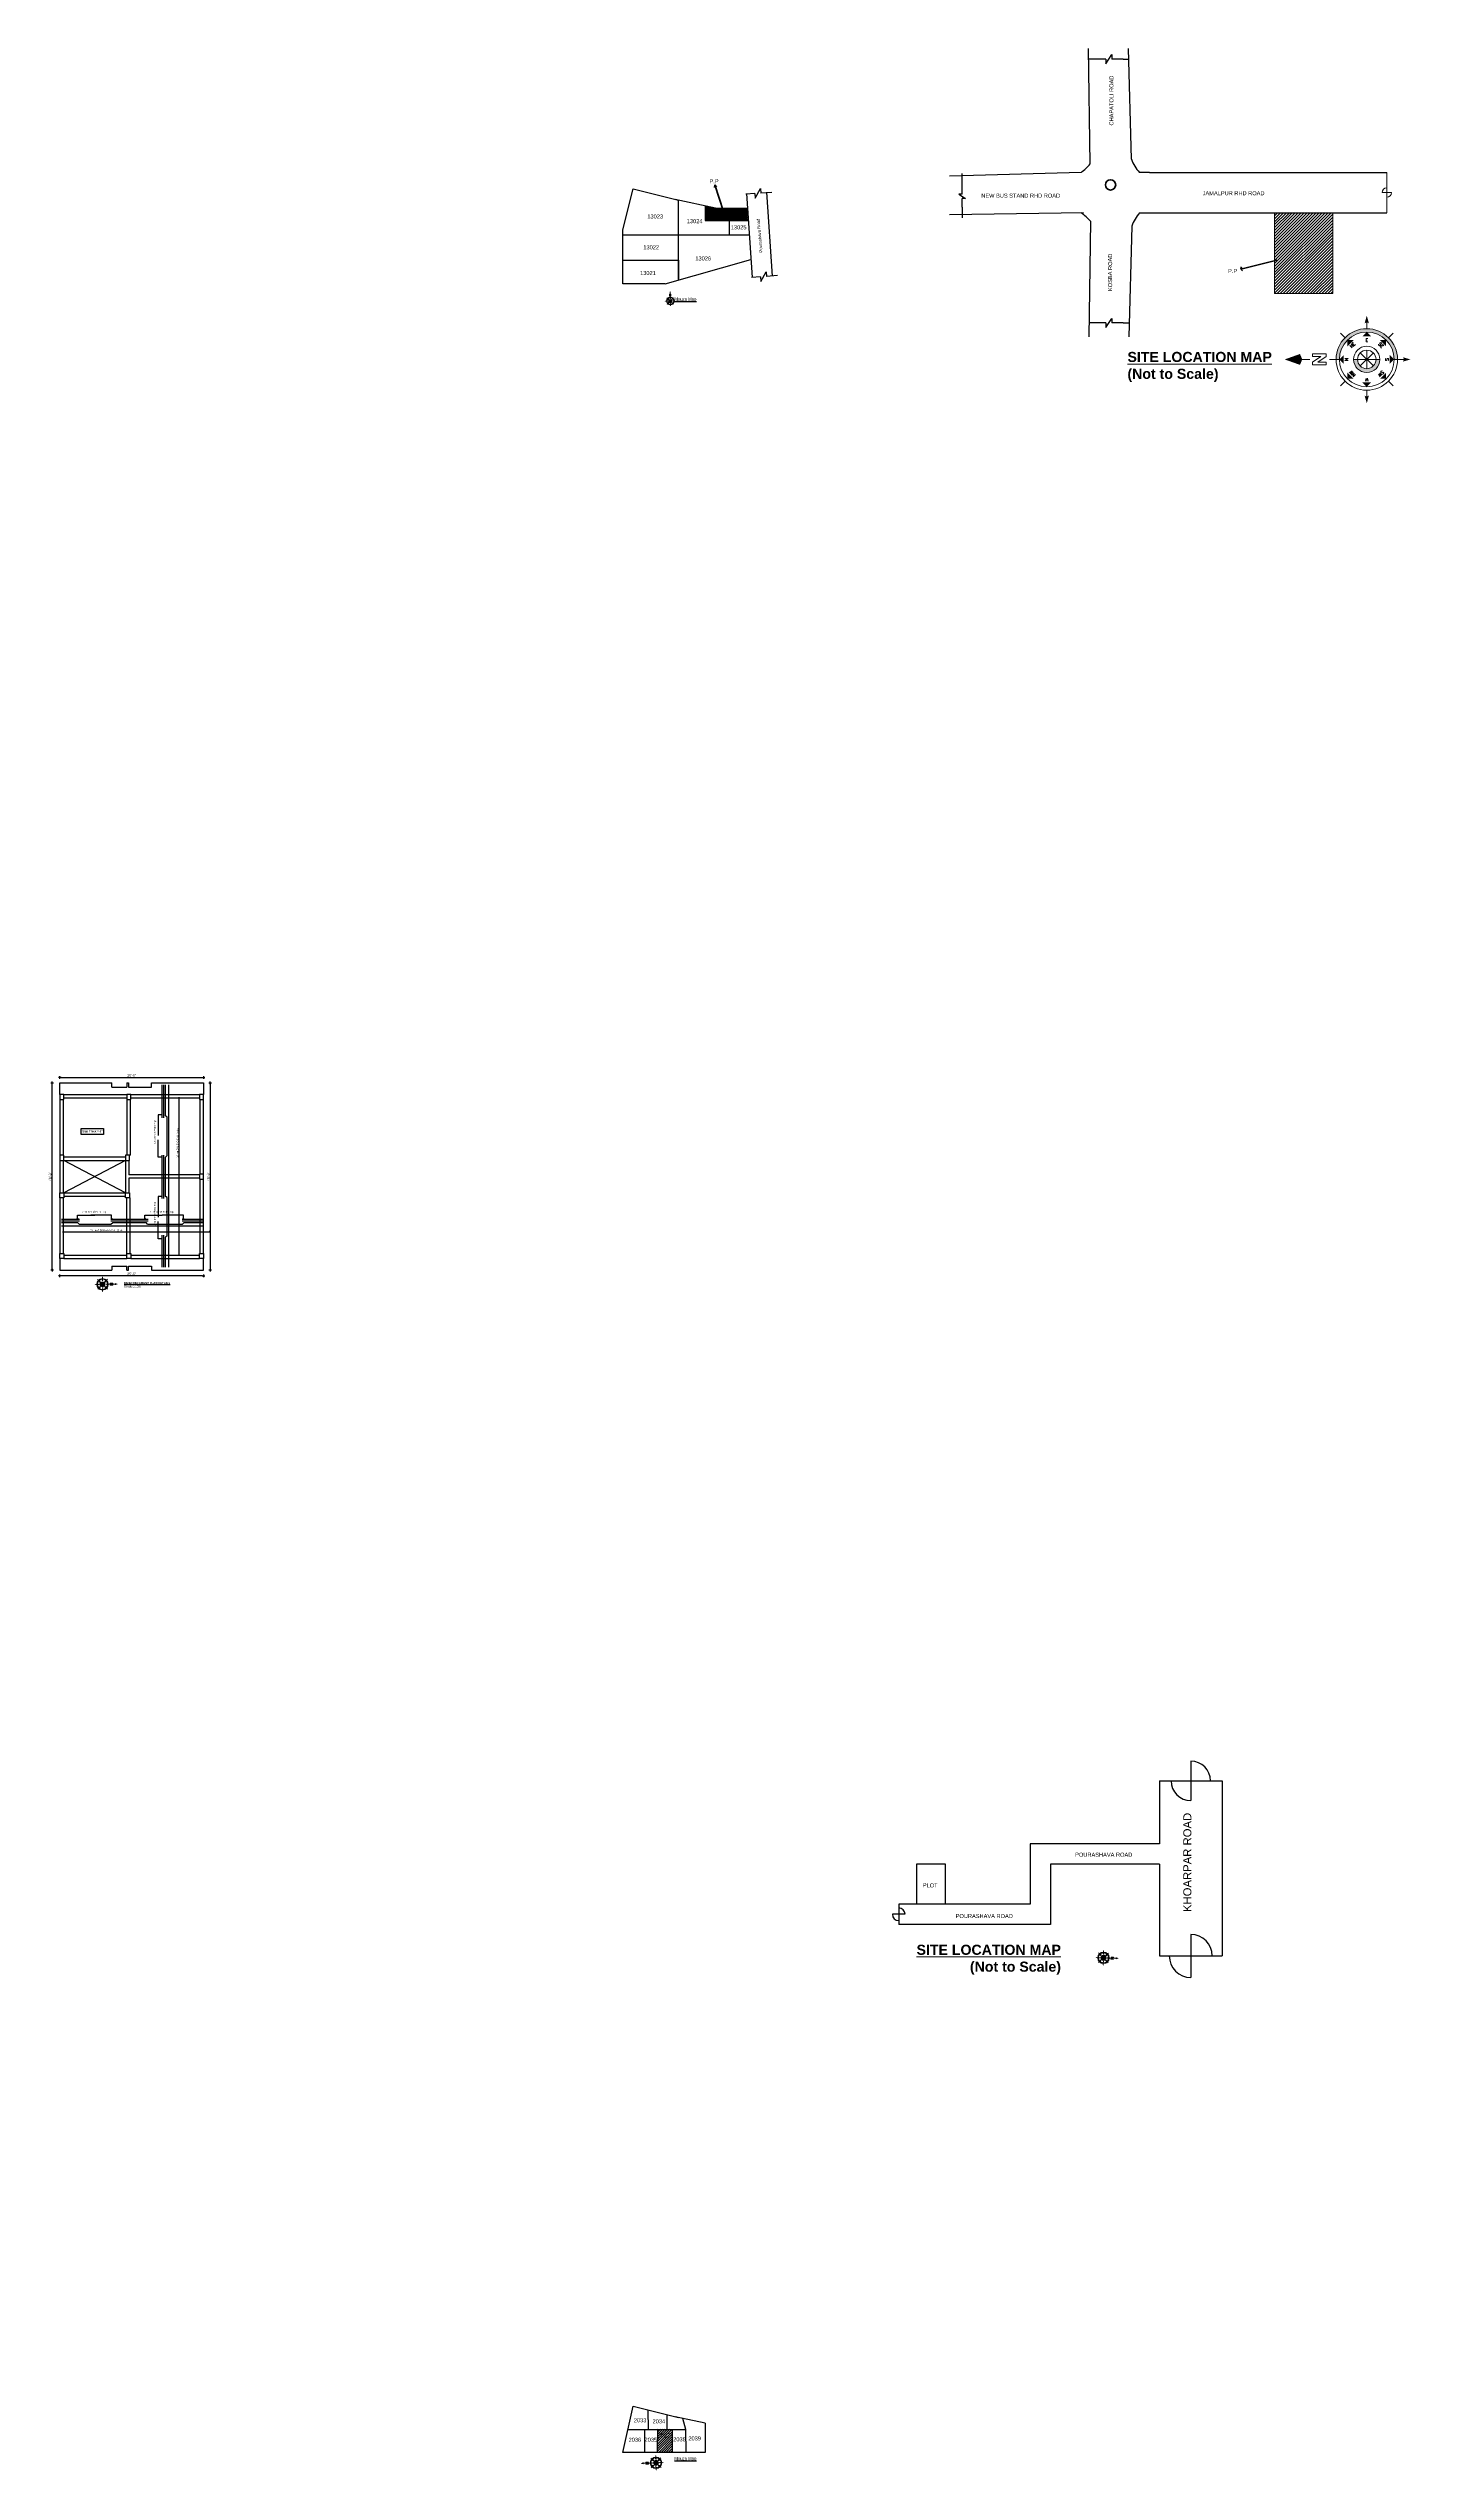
# Model space of a CAD drawing. Header units: inches. Extents: x -4010 to 65129, y -40138 to -1318.
# Drawn here: x 50001 to 54041, y -40007 to -32821 of the extents above; entities that cross this region are included whole.
import ezdxf
from ezdxf.enums import TextEntityAlignment as Align

# ---------------------------------------------------------------- set-up
doc = ezdxf.new("R2010")
doc.units = ezdxf.units.IN
doc.header["$MEASUREMENT"] = 0
doc.header["$PDMODE"] = 99
for name, color, linetype in [('Brick wall', 3, 'Continuous'), ('CAPTION', 7, 'Continuous'), ('concrete OL', 5, 'Continuous'), ('RCC', 6, 'Continuous'), ('Rod', 1, 'Continuous'), ('TEX', 7, 'Continuous'), ('wall', 3, 'Continuous')]:
    doc.layers.add(name, color=color, linetype=linetype)
for name, color, linetype, lineweight in [('Column', 2, 'Continuous', 50), ('DIM', 7, 'Continuous', 15), ('P-FURNITURE', 6, 'Continuous', 18), ('R0D', 1, 'Continuous', 35), ('Slab Line', 5, 'Continuous', 30), ('STRRUC', 7, 'Continuous', 13)]:
    doc.layers.add(name, color=color, linetype=linetype, lineweight=lineweight)
doc.styles.add('ARIAL', font='arial.ttf')
doc.styles.add('ROMANS', font='romans')
doc.styles.get("Standard").update_dxf_attribs({"font": 'ARIALN.TTF'})
doc.styles.add('SW', font='swisscl.ttf')
doc.dimstyles.new('3-8', dxfattribs={"dimscale": 1.25, "dimtxt": 6, "dimasz": 2, "dimexe": 0.18, "dimexo": 6, "dimgap": 0, "dimtad": 0, "dimdec": 0, "dimzin": 3, "dimdsep": 46, "dimlunit": 3, "dimtxsty": 'ARIAL', "dimblk": 'DD', "dimcen": 1, "dimse1": 1, "dimse2": 1, "dimclrd": 256, "dimclrt": 256, "dimadec": 0, "dimazin": 0, "dimtfac": 0.5, "dimtdec": 0, "dimtmove": 2, "dimatfit": 0, "dimfxl": 0.18, "dimtvp": 0.75, "dimfrac": 1, "dimtolj": 1, "dimtzin": 0, "dimarcsym": 0})
doc.dimstyles.new('_30', dxfattribs={"dimscale": 0.4, "dimtxt": 7, "dimasz": 5, "dimexe": 6, "dimexo": 2, "dimgap": 2, "dimtad": 1, "dimdec": 0, "dimzin": 3, "dimdsep": 46, "dimlunit": 3, "dimtxsty": 'Standard', "dimblk": 'OBLIQUE', "dimcen": 0, "dimdle": 5, "dimclrt": 7, "dimazin": 0, "dimtfac": 0.0375, "dimtdec": 0, "dimtofl": 0, "dimtmove": 0, "dimatfit": 3, "dimldrblk": 'OPEN30', "dimfxl": 6, "dimtvp": 0.8, "dimtolj": 1, "dimtzin": 0, "dimlwe": -1, "dimarcsym": 0})

# ---------------------------------------------------------------- blocks, each defined once
blk = doc.blocks.new('Anno_North_J_Metric')
at = {"linetype": 'ByBlock', "lineweight": -2}
h = blk.add_hatch(color=0, dxfattribs=at)
h.paths.add_polyline_path([(-4.17, 0), (-4.68, 0, 1), (4.68, 0), (4.17, 0, -1)])
h.paths.add_polyline_path([(1.41, 0), (2, 0, 1), (-2, 0), (-1.41, 0, -1)])
at = {"color": 0, "linetype": 'ByBlock', "lineweight": -2}
for p, q in [((-3.31, 3.31), (-4.01, 4.01)), ((0, 4.68), (0, 5.67)), ((3.31, 3.31), (4.01, 4.01)), ((-4.68, 0), (-5.67, 0)), ((-4.68, 0), (-4.17, 0)), ((-1.41, 0), (-2, 0)), ((-1.41, 0), (1.41, 0)), ((1.41, 0), (-1.41, 0)), ((-1, 1), (1, -1)), ((-1, -1), (1, 1)), ((1, -1), (-1, 1)), ((1, 1), (-1, -1)), ((0, 1.41), (0, -1.41)), ((0, -1.41), (0, 1.41)), ((1.41, 0), (2, 0)), ((4.68, 0), (4.17, 0)), ((4.68, 0), (5.67, 0)), ((6.17, 0.4), (6.17, 0.82)), ((6.17, 0.82), (8.27, 0.82)), ((7.43, 0.4), (6.17, 0.4)), ((6.17, -0.44), (7.43, 0.4)), ((8.27, 0.4), (7.01, -0.44)), ((8.27, 0.82), (8.27, 0.4)), ((8.67, 0), (9.83, 0)), ((-3.31, -3.31), (-4.01, -4.01)), ((3.31, -3.31), (4.01, -4.01)), ((6.17, -0.86), (6.17, -0.44)), ((8.27, -0.86), (6.17, -0.86)), ((7.01, -0.44), (8.27, -0.44)), ((8.27, -0.44), (8.27, -0.86)), ((0, -4.68), (0, -5.67))]:
    blk.add_line(p, q, dxfattribs=at)
for radius in [4.68, 4.17, 2, 1.41]:
    blk.add_circle((0, 0), radius, dxfattribs=at)
for points in [[(0, 4.17), (0.67, 3.5), (-0.67, 3.5)], [(-0.33, 5.5), (0, 5.67), (0, 6.67)], [(0, 6.67), (0.33, 5.5), (0, 5.67)], [(-6.67, 0), (-5.5, 0.33), (-5.67, 0)], [(-5.5, -0.33), (-5.67, 0), (-6.67, 0)], [(-4.17, 0), (-3.5, 0.67), (-3.5, -0.67)], [(-2.95, 2.95), (-2, 2.95), (-2.95, 2)], [(2.95, 2.95), (2.95, 2), (2, 2.95)], [(4.17, 0), (3.5, -0.67), (3.5, 0.67)], [(12.5, 0), (10.17, 0.83), (9.83, 0)], [(9.83, 0), (10.17, -0.83), (12.5, 0)], [(-2.95, -2.95), (-2.95, -2), (-2, -2.95)], [(0, -4.17), (-0.67, -3.5), (0.67, -3.5)], [(2.95, -2.95), (2, -2.95), (2.95, -2)], [(0, -6.67), (-0.33, -5.5), (0, -5.67)], [(0.33, -5.5), (0, -5.67), (0, -6.67)]]:
    blk.add_solid(points, dxfattribs=at)
at = {"color": 0, "linetype": 'ByBlock', "lineweight": -2, "style": 'ROMANS'}
for s, rotation, p in [('S', 270, (-3.33, 0)), ('SW', 45, (-2, 2)), ('NW', 315, (2, 2)), ('N', 270, (2.83, 0)), ('SE', 135, (-2, -2)), ('E', 180, (0, -2.67)), ('NE', 225, (2, -2))]:
    blk.add_text(s, height=0.5, rotation=rotation, dxfattribs=at).set_placement(p, align=Align.CENTER)
blk.add_text('W', height=0.5, dxfattribs=at).set_placement((0, 2.83), align=Align.CENTER)
blk = doc.blocks.new('A$C3BA81512')
at = {"layer": 'Brick wall'}
for p, q in [((28, 102), (28, 156)), ((28, 102), (0, 102)), ((0, 102), (55, 66)), ((28, 0), (28, 66)), ((55, 66), (28, 66))]:
    blk.add_line(p, q, dxfattribs=at)
blk = doc.blocks.new('A$C14CB4075')
at = {"layer": 'Brick wall'}
for p, q in [((0, 21), (50, 21)), ((77, 41), (50, 0)), ((50, 0), (50, 21)), ((77, 21), (77, 41)), ((77, 21), (144, 21))]:
    blk.add_line(p, q, dxfattribs=at)
blk = doc.blocks.new('A$C779854B7')
at = {"layer": 'RCC'}
for p, q in [((0, 15), (12, 15)), ((0, 0), (0, 15)), ((12, 15), (12, 0)), ((12, 0), (0, 0))]:
    blk.add_line(p, q, dxfattribs=at)
blk = doc.blocks.new('DD')
for p, q in [((-1.6, 0), (1.6, 0)), ((0, 1.6), (0, -1.6))]:
    blk.add_line(p, q)
at = {"const_width": 0.3}
blk.add_lwpolyline([(-0.15, 0, 1), (0.15, 0, 1)], format="xyb", close=True, dxfattribs=at)
blk = doc.blocks.new('*D1278')
at = {"layer": 'Defpoints', "color": 0}
for p in [(50034.6, -35889), (50460.6, -35872.8), (50460.6, -35889)]:
    blk.add_point(p, dxfattribs=at)
at = {"layer": 'Rod', "lineweight": -2}
blk.add_line((50037.1, -35872.8), (50458.1, -35872.8), dxfattribs=at)
at = {"layer": 'Rod', "lineweight": -2, "xscale": 2.5, "yscale": 2.5, "zscale": 2.5, "rotation": 180}
blk.add_blockref('DD', (50034.6, -35872.8), dxfattribs=at)
at = {"layer": 'Rod', "lineweight": -2, "xscale": 2.5, "yscale": 2.5, "zscale": 2.5}
blk.add_blockref('DD', (50460.6, -35872.8), dxfattribs=at)
at = {"layer": 'Rod', "insert": (50247.6, -35867.1), "char_height": 7.5, "attachment_point": 5, "style": 'ARIAL'}
blk.add_mtext('\\A1;35\'-6"', dxfattribs=at)
blk = doc.blocks.new('*D1279')
at = {"layer": 'Defpoints', "color": 0}
for p in [(50460.6, -35889), (50460.6, -36444), (50480, -36444)]:
    blk.add_point(p, dxfattribs=at)
at = {"layer": 'Rod', "lineweight": -2}
blk.add_line((50480, -35891.5), (50480, -36441.5), dxfattribs=at)
at = {"layer": 'Rod', "lineweight": -2, "xscale": 2.5, "yscale": 2.5, "zscale": 2.5}
for p, rotation in [((50480, -35889), 90), ((50480, -36444), 270)]:
    blk.add_blockref('DD', p, dxfattribs=dict(at, rotation=rotation))
at = {"layer": 'Rod', "insert": (50474.3, -36166.5), "char_height": 7.5, "attachment_point": 5, "rotation": 90, "style": 'ARIAL'}
blk.add_mtext('\\A1;46\'-3"', dxfattribs=at)
blk = doc.blocks.new('*D1280')
at = {"layer": 'Defpoints', "color": 0}
for p in [(50034.6, -36444), (50034.6, -36461), (50460.6, -36444)]:
    blk.add_point(p, dxfattribs=at)
at = {"layer": 'Rod', "lineweight": -2}
blk.add_line((50458.1, -36461), (50037.1, -36461), dxfattribs=at)
at = {"layer": 'Rod', "lineweight": -2, "xscale": 2.5, "yscale": 2.5, "zscale": 2.5, "rotation": 180}
blk.add_blockref('DD', (50034.6, -36461), dxfattribs=at)
at = {"layer": 'Rod', "lineweight": -2, "xscale": 2.5, "yscale": 2.5, "zscale": 2.5}
blk.add_blockref('DD', (50460.6, -36461), dxfattribs=at)
at = {"layer": 'Rod', "insert": (50247.6, -36455.3), "char_height": 7.5, "attachment_point": 5, "style": 'ARIAL'}
blk.add_mtext('\\A1;35\'-6"', dxfattribs=at)
blk = doc.blocks.new('*D1281')
at = {"layer": 'Defpoints', "color": 0}
for p in [(50011.4, -35889), (50034.6, -35889), (50034.6, -36444)]:
    blk.add_point(p, dxfattribs=at)
at = {"layer": 'Rod', "lineweight": -2}
blk.add_line((50011.4, -36441.5), (50011.4, -35891.5), dxfattribs=at)
at = {"layer": 'Rod', "lineweight": -2, "xscale": 2.5, "yscale": 2.5, "zscale": 2.5}
for p, rotation in [((50011.4, -35889), 90), ((50011.4, -36444), 270)]:
    blk.add_blockref('DD', p, dxfattribs=dict(at, rotation=rotation))
at = {"layer": 'Rod', "insert": (50005.6, -36166.5), "char_height": 7.5, "attachment_point": 5, "rotation": 90, "style": 'ARIAL'}
blk.add_mtext('\\A1;46\'-3"', dxfattribs=at)
blk = doc.blocks.new('_Oblique')
at = {"color": 0, "linetype": 'ByBlock', "lineweight": -2}
blk.add_line((-0.5, -0.5), (0.5, 0.5), dxfattribs=at)
blk = doc.blocks.new('_Open30')
at = {"color": 0, "linetype": 'ByBlock', "lineweight": -2}
for p, q in [((-1, 0.3), (0, 0)), ((0, 0), (-1, -0.3)), ((0, 0), (-1, 0))]:
    blk.add_line(p, q, dxfattribs=at)
blk = doc.blocks.new('*D1282')
at = {"layer": 'Defpoints', "color": 0}
for p in [(50044.6, -36330.4), (50478.6, -36330.4), (50478.6, -36330.4)]:
    blk.add_point(p, dxfattribs=at)
at = {"layer": 'DIM', "color": 0, "lineweight": -2}
blk.add_line((50042.6, -36330.4), (50480.6, -36330.4), dxfattribs=at)
at = {"layer": 'DIM', "color": 0}
for p, q in [((50044.6, -36329.6), (50044.6, -36328)), ((50478.6, -36329.6), (50478.6, -36328))]:
    blk.add_line(p, q, dxfattribs=at)
at = {"layer": 'DIM', "color": 0, "lineweight": -2, "xscale": 2, "yscale": 2, "zscale": 2, "rotation": 180}
blk.add_blockref('_Oblique', (50044.6, -36330.4), dxfattribs=at)
at = {"layer": 'DIM', "color": 0, "lineweight": -2, "xscale": 2, "yscale": 2, "zscale": 2}
blk.add_blockref('_Oblique', (50478.6, -36330.4), dxfattribs=at)
at = {"layer": 'DIM', "color": 7, "insert": (50173.2, -36326.4), "char_height": 2.8, "attachment_point": 5}
blk.add_mtext("\\A1;{\\H1.714x;10 mm %%C @ 5''mm C/C alt. @ ckd}", dxfattribs=at)
blk = doc.blocks.new('*D1283')
at = {"layer": 'Defpoints', "color": 0}
for p in [(50371.2, -35933.5), (50388, -35933.5), (50388, -36399.5)]:
    blk.add_point(p, dxfattribs=at)
at = {"layer": 'DIM', "color": 0}
for p, q in [((50372, -35933.5), (50390.4, -35933.5)), ((50387.2, -36399.5), (50385.6, -36399.5))]:
    blk.add_line(p, q, dxfattribs=at)
at = {"layer": 'DIM', "color": 0, "lineweight": -2}
blk.add_line((50388, -36401.5), (50388, -35931.5), dxfattribs=at)
at = {"layer": 'DIM', "color": 0, "lineweight": -2, "xscale": 2, "yscale": 2, "zscale": 2}
for p, rotation in [((50388, -35933.5), 90), ((50388, -36399.5), 270)]:
    blk.add_blockref('_Oblique', p, dxfattribs=dict(at, rotation=rotation))
at = {"layer": 'DIM', "color": 7, "insert": (50384, -36066.6), "char_height": 2.8, "attachment_point": 5, "rotation": 90}
blk.add_mtext("\\A1;{\\H1.714x;10 mm %%C @ 5'' C/C alt. @ ckd}", dxfattribs=at)

msp = doc.modelspace()

# ---------------------------------------------------------------- hatches: boundary and pattern name
at = {"layer": 'Brick wall'}
h = msp.add_hatch(dxfattribs=at)
h.set_pattern_fill('ANSI31', color=256, scale=20, style=0)
h.set_pattern_definition([(45, (19923.3652, -9044.9557), (-1.76776695, 1.76776695), [])])
h.paths.add_polyline_path([(52073.966, -33294.357), (51979.18, -33294.357), (51948.856, -33287.996), (51948.856, -33331.797), (52073.966, -33331.797)])
at = {"layer": 'P-FURNITURE'}
h = msp.add_hatch(dxfattribs=at)
h.set_pattern_fill('ANSI31', color=256, scale=50, style=0)
h.set_pattern_definition([(45, (76830.452, 15384.9887), (-4.4194174, 4.4194174), [])])
h.paths.add_polyline_path([(53637.196, -33547.767), (53809.868, -33547.767), (53809.868, -33308.562), (53637.196, -33308.562)])
at = {"layer": 'Rod'}
h = msp.add_hatch(dxfattribs=at)
h.set_pattern_fill('ANSI31', color=256, scale=40, style=0)
h.set_pattern_definition([(45, (-0.1655, 0.1434), (-3.5355339, 3.5355339), [])])
h.paths.add_polyline_path([(51850.038, -39881.709), (51807.584, -39881.709), (51807.064, -39950.074), (51850.038, -39950.074)])
h.paths.add_polyline_path([(51804.099, -39891.743), (51845.935, -39891.743), (51845.935, -39910.005), (51804.099, -39910.005)], flags=9)

# ---------------------------------------------------------------- linework, layer by layer
for p, q in [((53090.664, -33163.539), (53085.569, -32821.146)), ((53213.076, -33149.558), (53204.301, -32821.146)), ((53063.273, -33188.562), (52673.184, -33199.671)), ((53266.346, -33188.562), (53236.346, -33188.562)), ((53266.346, -33188.562), (53710.649, -33188.562)), ((53710.649, -33188.562), (53970.127, -33188.562)), ((53070.997, -33308.562), (52673.184, -33314.376)), ((53091.333, -33333.688), (53086.238, -33676.081)), ((53237.11, -33308.562), (53970.127, -33308.562)), ((53848.37, -33308.562), (53970.127, -33308.562)), ((53213.746, -33347.67), (53204.97, -33676.081))]:
    msp.add_line(p, q)
for centre, radius, start, end in [((52960.573, -33048.64), 173.567, 306.2776903, 318.5481399), ((53319.291, -33112.635), 112.449, 199.1687241, 222.470876), ((52961.243, -33448.588), 173.567, 41.4518601, 53.7223097), ((53319.96, -33384.592), 112.449, 137.4578606, 160.8312759)]:
    msp.add_arc(centre, radius, start, end)
at = {"layer": 'Brick wall'}
for p, q in [((51704.633, -33358.684), (51734.535, -33237.138)), ((51734.535, -33237.138), (51869.16, -33271.278)), ((51979.18, -33294.357), (51859.841, -33269.324)), ((52070.843, -33251.139), (52087.681, -33500.287)), ((52130.707, -33247.094), (52147.544, -33496.241)), ((51869.16, -33507.513), (51869.16, -33271.278)), ((51979.18, -33294.357), (52073.966, -33294.357)), ((52019.93, -33331.797), (52019.93, -33374.781)), ((51704.633, -33518.745), (51704.633, -33358.684)), ((52079.295, -33374.781), (51704.633, -33374.781)), ((51704.633, -33448.486), (51869.16, -33448.486)), ((51829.373, -33518.745), (52084.069, -33446.846)), ((51869.16, -33448.486), (51869.16, -33507.513)), ((51829.373, -33518.745), (51704.633, -33518.745)), ((51704.633, -39950.218), (51734.535, -39812.575)), ((51734.535, -39812.575), (51869.16, -39846.715)), ((51948.856, -39863.432), (51859.841, -39844.76)), ((51948.856, -39950.218), (51704.633, -39950.218))]:
    msp.add_line(p, q, dxfattribs=at)
for points in [[(51948.856, -33287.996), (51948.856, -33331.797), (52076.294, -33331.797)], [(51948.856, -39863.432), (51948.856, -39907.234)]]:
    msp.add_lwpolyline(points, dxfattribs=at)
at = {"layer": 'Column'}
msp.add_circle((53150.893, -33225.715), 15.252, dxfattribs=at)
at = {"layer": 'concrete OL'}
for p, q in [((53109.9, -32852.695), (53086.038, -32852.695)), ((53188.038, -32852.695), (53206.038, -32852.695)), ((52710.505, -33219.303), (52710.505, -33192.014)), ((52710.505, -33291.304), (52710.505, -33323.451)), ((53109.926, -33635.152), (53086.064, -33635.152)), ((53188.064, -33635.152), (53206.064, -33635.152))]:
    msp.add_line(p, q, dxfattribs=at)
at = {"layer": 'P-FURNITURE'}
for p, q in [((53970.127, -33188.562), (53970.127, -33308.562)), ((53956.377, -33248.562), (53983.877, -33248.562)), ((53637.196, -33308.562), (53637.196, -33547.767)), ((53809.868, -33547.767), (53809.868, -33308.562)), ((53637.196, -33547.767), (53809.868, -33547.767))]:
    msp.add_line(p, q, dxfattribs=at)
for start, end in [(90, 180), (270, 0)]:
    msp.add_arc((53970.127, -33248.562), 13.75, start, end, dxfattribs=at)
at = {"layer": 'R0D'}
for p, q in [((51976.783, -33225.968), (51975.946, -33233.075)), ((52003.194, -33304.71), (51976.784, -33225.967)), ((51976.784, -33225.967), (51981.954, -33231.221)), ((53643.741, -33448.789), (53536.95, -33475.56)), ((53536.95, -33475.56), (53539.034, -33468.491)), ((53536.951, -33475.56), (53542.12, -33480.813))]:
    msp.add_line(p, q, dxfattribs=at)
at = {"layer": 'Rod'}
for p, q in [((50183.554, -35889.021), (50188.554, -35889.021)), ((50188.554, -35901.021), (50188.554, -35889.021)), ((50188.554, -35901.021), (50233.054, -35901.021)), ((50233.054, -35889.021), (50238.054, -35889.021)), ((50233.054, -35889.021), (50233.054, -35901.021)), ((50238.054, -35889.021), (50238.054, -35901.021)), ((50238.054, -35901.021), (50306.554, -35901.021)), ((50306.554, -35901.021), (50306.554, -35889.021)), ((50306.554, -35889.021), (50460.554, -35889.021)), ((50337.544, -35992.715), (50337.544, -35894.833)), ((50342.544, -35992.715), (50342.544, -35894.833)), ((50347.544, -35986.715), (50347.544, -35894.833)), ((50357.544, -36435.676), (50357.544, -35894.833)), ((50460.554, -35889.021), (50460.554, -35923.513)), ((50352.544, -35990.513), (50347.544, -35986.715)), ((50352.544, -36104.513), (50352.544, -35990.513)), ((50229.554, -36118.513), (50046.554, -36214.513)), ((50229.554, -36214.513), (50046.554, -36118.513)), ((50337.544, -36231.318), (50337.544, -36103.168)), ((50342.544, -36231.318), (50342.544, -36103.168)), ((50352.544, -36104.513), (50347.544, -36109.168)), ((50347.544, -36225.318), (50347.544, -36109.168)), ((50352.544, -36228.513), (50347.544, -36225.318)), ((50352.544, -36342.513), (50352.544, -36228.513)), ((50039.632, -36292.606), (50092.711, -36292.606)), ((50039.632, -36297.606), (50092.711, -36297.606)), ((50039.632, -36302.606), (50086.711, -36302.606)), ((50039.632, -36312.606), (50458.296, -36312.606)), ((50091.679, -36307.606), (50086.711, -36302.606)), ((50091.679, -36307.606), (50185.929, -36307.606)), ((50185.266, -36292.606), (50296.913, -36292.606)), ((50185.266, -36297.606), (50296.913, -36297.606)), ((50185.929, -36307.606), (50191.266, -36302.606)), ((50191.266, -36302.606), (50290.913, -36302.606)), ((50294.929, -36307.606), (50290.913, -36302.606)), ((50294.929, -36307.606), (50398.679, -36307.606)), ((50337.544, -36435.676), (50337.544, -36340.383)), ((50342.544, -36435.676), (50342.544, -36340.383)), ((50352.544, -36342.513), (50347.544, -36346.383)), ((50347.544, -36435.676), (50347.544, -36346.383)), ((50396.898, -36292.606), (50458.296, -36292.606)), ((50396.898, -36297.606), (50458.296, -36297.606)), ((50398.679, -36307.606), (50402.898, -36302.606)), ((50402.898, -36302.606), (50458.296, -36302.606)), ((50460.554, -36444.005), (50460.554, -36409.513)), ((50183.554, -36444.005), (50188.554, -36444.005)), ((50188.554, -36432.005), (50188.554, -36444.005)), ((50188.554, -36432.005), (50233.054, -36432.005)), ((50233.054, -36444.005), (50233.054, -36432.005)), ((50233.054, -36444.005), (50238.054, -36444.005)), ((50238.054, -36432.005), (50306.554, -36432.005)), ((50238.054, -36444.005), (50238.054, -36432.005)), ((50306.554, -36432.005), (50306.554, -36444.005)), ((50306.554, -36444.005), (50460.554, -36444.005)), ((53388.852, -37900.277), (53388.852, -38017.196)), ((53295.972, -37958.737), (53295.972, -38145.258)), ((53295.972, -37958.737), (53481.731, -37958.737)), ((53481.731, -37958.737), (53481.731, -38477.861)), ((53295.972, -38145.258), (52912.877, -38145.258)), ((52912.877, -38145.258), (52912.877, -38324.192)), ((53295.972, -38205.258), (52972.877, -38205.258)), ((52972.877, -38205.258), (52972.877, -38384.192)), ((53295.972, -38205.258), (53295.972, -38477.861)), ((52541.191, -38354.192), (52503.874, -38354.192)), ((52912.877, -38324.192), (52522.532, -38324.192)), ((52522.532, -38324.192), (52522.532, -38384.192)), ((52972.877, -38384.192), (52522.532, -38384.192)), ((53388.852, -38414.047), (53388.852, -38541.676)), ((53295.972, -38477.861), (53481.731, -38477.861)), ((51780.566, -39881.852), (51779.279, -39823.922)), ((51835.543, -39881.852), (51835.882, -39838.276)), ((51891.131, -39881.852), (51881.892, -39849.385)), ((51719.485, -39881.852), (51891.131, -39881.852)), ((51769.2, -39950.218), (51769.687, -39881.852)), ((51807.229, -39950.218), (51807.749, -39881.852)), ((51850.204, -39881.852), (51850.204, -39950.218)), ((51891.964, -39950.218), (51891.131, -39881.852)), ((51948.856, -39907.234), (51948.856, -39950.218))]:
    msp.add_line(p, q, dxfattribs=at)
for points in [[(50097.916, -36024.384), (50164.394, -36024.384), (50164.394, -36042.147), (50097.916, -36042.147)], [(52660.24, -38324.192), (52575.954, -38324.192), (52575.954, -38205.093), (52660.24, -38205.093)]]:
    msp.add_lwpolyline(points, close=True, dxfattribs=at)
for centre, radius, start, end in [((53388.852, -37958.737), 58.459, 0, 90), ((53388.852, -37958.737), 58.459, 180, 270), ((52522.532, -38354.192), 18.659, 180, 270), ((52522.532, -38354.192), 18.659, 0, 90), ((53388.852, -38477.861), 63.815, 0, 90), ((53388.852, -38477.861), 63.815, 180, 270)]:
    msp.add_arc(centre, radius, start, end, dxfattribs=at)
at = {"layer": 'Slab Line'}
for p, q in [((50034.554, -35923.513), (50034.554, -35889.021)), ((50034.554, -35889.021), (50183.554, -35889.021)), ((50034.554, -36409.513), (50034.554, -36444.005)), ((50034.554, -36444.005), (50183.554, -36444.005))]:
    msp.add_line(p, q, dxfattribs=at)
at = {"layer": 'wall'}
for p, q in [((50046.554, -35923.513), (50233.054, -35923.513)), ((50245.054, -35923.513), (50448.554, -35923.513)), ((50034.554, -35938.513), (50034.554, -36103.513)), ((50044.554, -35938.513), (50044.554, -36103.513)), ((50046.554, -35933.513), (50233.054, -35933.513)), ((50233.054, -35938.513), (50233.054, -36103.513)), ((50243.054, -35938.513), (50243.054, -36103.513)), ((50245.054, -35933.513), (50448.554, -35933.513)), ((50450.554, -36159.013), (50450.554, -35938.513)), ((50460.554, -36159.013), (50460.554, -35938.513)), ((50034.554, -36118.513), (50034.554, -36214.513)), ((50044.554, -36118.513), (50044.554, -36214.513)), ((50046.554, -36108.513), (50229.554, -36108.513)), ((50046.554, -36118.513), (50229.554, -36118.513)), ((50229.554, -36118.513), (50229.554, -36214.513)), ((50239.554, -36118.513), (50239.554, -36161.513)), ((50241.554, -36103.513), (50243.054, -36103.513)), ((50046.554, -36214.513), (50229.554, -36214.513)), ((50448.554, -36161.513), (50239.554, -36161.513)), ((50239.554, -36171.513), (50239.554, -36214.513)), ((50448.554, -36171.513), (50239.554, -36171.513)), ((50450.554, -36394.513), (50450.554, -36174.013)), ((50460.554, -36394.513), (50460.554, -36174.013)), ((50034.554, -36229.513), (50034.554, -36394.513)), ((50044.554, -36229.513), (50044.554, -36394.513)), ((50046.554, -36224.513), (50229.554, -36224.513)), ((50233.054, -36394.513), (50233.054, -36229.513)), ((50243.054, -36229.513), (50241.554, -36229.513)), ((50243.054, -36394.513), (50243.054, -36229.513)), ((50046.554, -36399.513), (50233.054, -36399.513)), ((50046.554, -36409.513), (50233.054, -36409.513)), ((50245.054, -36399.513), (50448.554, -36399.513)), ((50245.054, -36409.513), (50448.554, -36409.513))]:
    msp.add_line(p, q, dxfattribs=at)

# ---------------------------------------------------------------- block references
at = {"yscale": 0.5, "zscale": 0.5}
for p, xscale, rotation in [((53188.038, -32866.524), 0.5, 90), ((52147.601, -33261.776), 0.5000000000018906, 94.21976132696079), ((52164.289, -33508.711), 0.5000000000018906, 94.21976132696079), ((53188.064, -33648.981), 0.5, 90)]:
    msp.add_blockref('A$C3BA81512', p, dxfattribs=dict(at, xscale=xscale, rotation=rotation))
at = {"layer": 'concrete OL', "xscale": 0.5, "yscale": 0.5, "zscale": 0.5, "rotation": 90}
msp.add_blockref('A$C14CB4075', (52720.878, -33291.305), dxfattribs=at)
at = {"layer": 'DIM', "ltscale": 500000}
for p, xscale, yscale, zscale, rotation in [((51845.001, -33570.311), 2.434023888863521, 2.434023888861702, 2.434023897927649, 90.86710128419351), ((53910.8, -33743.353), 19.47219111089362, 19.47219111089362, 19.4721911834212, 180), ((50161.109, -36486.136), 3.651035833295282, 3.651035833288915, 3.651035846891474, 0.8671012841935241), ((53129.724, -38483.593), 3.651035833298501, 3.651035833289332, 3.651035846891474, 358.2657972573435), ((51802.65, -39981.195), -3.651035833296009, 3.651035833289387, 3.651035846891474, 1.766031910133874)]:
    msp.add_blockref('Anno_North_J_Metric', p, dxfattribs=dict(at, xscale=xscale, yscale=yscale, zscale=zscale, rotation=rotation))
at = {"layer": 'RCC', "xscale": -1, "rotation": 180}
for p in [(50034.554, -35923.513), (50233.054, -35923.513), (50448.554, -35923.513), (50034.554, -36103.513), (50229.554, -36103.513), (50448.554, -36159.013)]:
    msp.add_blockref('A$C779854B7', p, dxfattribs=at)
at = {"layer": 'RCC'}
for p in [(50034.554, -36229.513), (50229.554, -36229.513), (50034.554, -36409.513), (50233.054, -36409.513), (50448.554, -36409.513)]:
    msp.add_blockref('A$C779854B7', p, dxfattribs=at)

# ---------------------------------------------------------------- texts
at = {"layer": 'CAPTION', "ltscale": 2, "char_height": 5.4, "attachment_point": 1, "rotation": 90}
for insert in [(50313.739, -36070.449), (50313.739, -36312.778)]:
    msp.add_mtext('2-10 mm %%C Extra Top', dxfattribs=dict(at, insert=insert))
at = {"layer": 'CAPTION', "ltscale": 2, "char_height": 5.4, "attachment_point": 1}
for insert in [(50100.938, -36268.429), (50301.026, -36268.429)]:
    msp.add_mtext('2-10 mm %%C Extra Top', dxfattribs=dict(at, insert=insert))
at = {"layer": 'STRRUC', "char_height": 30, "width": 523.67167}
for insert, attachment_point in [((53200.966, -33765.501), 4), ((53003.8, -38489.149), 6)]:
    msp.add_mtext('{\\fArial Rounded MT Bold|b0|i0|c0|p34;\\LSITE LOCATION MAP\\P\\l(Not to Scale)}', dxfattribs=dict(at, insert=insert, attachment_point=attachment_point))
at = {"layer": 'TEX'}
for s, insert, char_height, width, attachment_point, rotation in [('{\\fArial|b0|i0|c0|p34;CHAPATOLI ROAD}', (53153.456, -32975.606), 12, 210.04236, 5, 90), ('{\\fArial|b0|i0|c0|p34;Pourashava Road}', (52105.342, -33376.785), 9, 237.52009, 2, 94.9096496), ('{\\fArial|b0|i0|c0|p34;KOSBA ROAD}', (53149.676, -33485.039), 12, 136.34343, 5, 90), ('{\\fArial|b0|i0|c0|p34;KHOARPAR ROAD}', (53378.75, -38200.547), 24, 326.85797, 5, 90)]:
    msp.add_mtext(s, dxfattribs=dict(at, insert=insert, char_height=char_height, width=width, attachment_point=attachment_point, rotation=rotation))
at = {"layer": 'TEX', "char_height": 12, "attachment_point": 5}
for s, insert, width in [('{\\fArial|b0|i0|c0|p34;P.P}', (51974.807, -33215.288), 217.71231), ('{\\fArial|b0|i0|c0|p34;NEW BUS STAND RHD ROAD}', (52884.375, -33257.688), 267.86481), ('{\\fArial|b0|i0|c0|p34;JAMALPUR RHD ROAD}', (53515.717, -33250.573), 217.71231), ('{\\fArial|b0|i0|c0|p34;13023}', (51800.303, -33319.446), 267.86481), ('{\\fArial|b0|i0|c0|p34;13024}', (51917.357, -33333.34), 267.86481), ('{\\fArial|b0|i0|c0|p34;13022}', (51788.478, -33410.872), 267.86481), ('{\\fArial|b0|i0|c0|p34;13025}', (52047.791, -33351.656), 267.86481), ('{\\fArial|b0|i0|c0|p34;13021}', (51778.813, -33486.882), 267.86481), ('{\\fArial|b0|i0|c0|p34;13026}', (51942.684, -33443.968), 267.86481), ('{\\fArial|b0|i0|c0|p34;P.P}', (53512.956, -33481), 217.71231), ('{\\fArial|b0|i0|c0|p34;POURASHAVA ROAD}', (53130.621, -38177.768), 217.71231), ('{\\fArial|b0|i0|c0|p34;PLOT}', (52615.866, -38268.778), 217.71231), ('{\\fArial|b0|i0|c0|p34;POURASHAVA ROAD}', (52776.216, -38359.698), 217.71231), ('{\\fArial|b0|i0|c0|p34;2033}', (51755.393, -39854.936), 267.86481), ('{\\fArial|b0|i0|c0|p34;2034}', (51811.122, -39857.967), 267.86481), ('{\\fArial|b0|i0|c0|p34;2036}', (51739.977, -39912.797), 267.86481), ('{\\fArial|b0|i0|c0|p34;2035}', (51787.344, -39912.797), 267.86481), ('{\\fArial|b0|i0|c0|p34;2037}', (51825.183, -39900.041), 267.86481), ('{\\fArial|b0|i0|c0|p34;2038}', (51872.368, -39911.417), 267.86481), ('{\\fArial|b0|i0|c0|p34;2039}', (51917.357, -39908.776), 267.86481)]:
    msp.add_mtext(s, dxfattribs=dict(at, insert=insert, width=width))
at = {"layer": 'TEX', "char_height": 10, "attachment_point": 6, "style": 'SW'}
for insert, width in [((51922.466, -33566.152), 264.64327), ((51922.466, -39969.833), 299.33456)]:
    msp.add_mtext('{\\LMouza Map }', dxfattribs=dict(at, insert=insert, width=width))
at = {"layer": 'wall', "color": 7, "lineweight": 25, "char_height": 6, "width": 253.13687, "attachment_point": 4}
for s, insert in [('{\\fArial Rounded MT Bold|b0|i0|c0|p34;Slab Thick = 5"}', (50101.116, -36032.51)), ('{\\fArial Rounded MT Bold|b0|i0|c0|p34;\\LREINFORCEMENT PLAN DETAILS\\P}(Scale:1:100)', (50225.488, -36488.519))]:
    msp.add_mtext(s, dxfattribs=dict(at, insert=insert))

# ---------------------------------------------------------------- dimensions: what is measured, and where the dimension line sits
at = {"layer": 'DIM'}
dim = msp.add_linear_dim(base=(50388.029, -35933.513), p1=(50388.029, -36399.513), p2=(50371.186, -35933.513), angle=90, text="{\\H1.714x;10 mm %%C @ 5'' C/C alt. @ ckd}", dimstyle='_30', dxfattribs=at)
dim.commit()
dim.dimension.update_dxf_attribs({"geometry": '*D1283', "text_midpoint": (50388.029, -36066.627), "dimtype": 160})
dim = msp.add_linear_dim(base=(50478.554, -36330.375), p1=(50044.554, -36330.375), p2=(50478.554, -36330.375), text="{\\H1.714x;10 mm %%C @ 5''mm C/C alt. @ ckd}", dimstyle='_30', dxfattribs=at)
dim.commit()
dim.dimension.update_dxf_attribs({"geometry": '*D1282', "text_midpoint": (50173.208, -36330.375), "dimtype": 160})
at = {"layer": 'Rod'}
for base, p1, p2, picture, middle in [((50011.385, -35889.021), (50034.554, -36444.005), (50034.554, -35889.021), '*D1281', (50005.637, -36166.513)), ((50480.05, -36444.005), (50460.554, -35889.021), (50460.554, -36444.005), '*D1279', (50474.302, -36166.513))]:
    dim = msp.add_linear_dim(base=base, p1=p1, p2=p2, angle=90, dimstyle='3-8', dxfattribs=at)
    dim.commit()
    dim.dimension.update_dxf_attribs({"geometry": picture, "text_midpoint": middle})
for base, p1, p2, picture, middle in [((50460.554, -35872.826), (50034.554, -35889.021), (50460.554, -35889.021), '*D1278', (50247.554, -35867.078)), ((50034.554, -36461.027), (50460.554, -36444.005), (50034.554, -36444.005), '*D1280', (50247.554, -36455.279))]:
    dim = msp.add_linear_dim(base=base, p1=p1, p2=p2, dimstyle='3-8', dxfattribs=at)
    dim.commit()
    dim.dimension.update_dxf_attribs({"geometry": picture, "text_midpoint": middle})

# ---------------------------------------------------------------- leaders
at = {"layer": 'DIM'}
for points in [[(50337.544, -35983.42), (50325.996, -35983.42), (50325.996, -36045.098)], [(50337.632, -36109.104), (50326.084, -36109.104), (50326.084, -36057.643)], [(50086.904, -36292.234), (50086.904, -36280.686), (50138.365, -36280.686)], [(50187.966, -36292.234), (50187.966, -36280.686), (50126.288, -36280.686)], [(50286.991, -36292.234), (50286.991, -36280.686), (50338.452, -36280.686)], [(50337.544, -36225.75), (50325.996, -36225.75), (50325.996, -36287.428)], [(50400.798, -36292.929), (50400.798, -36281.38), (50338.452, -36280.686)], [(50337.632, -36351.433), (50326.084, -36351.433), (50326.084, -36299.972)]]:
    msp.add_leader(points, dimstyle='_30', dxfattribs=at)

doc.saveas('drawing.dxf')
